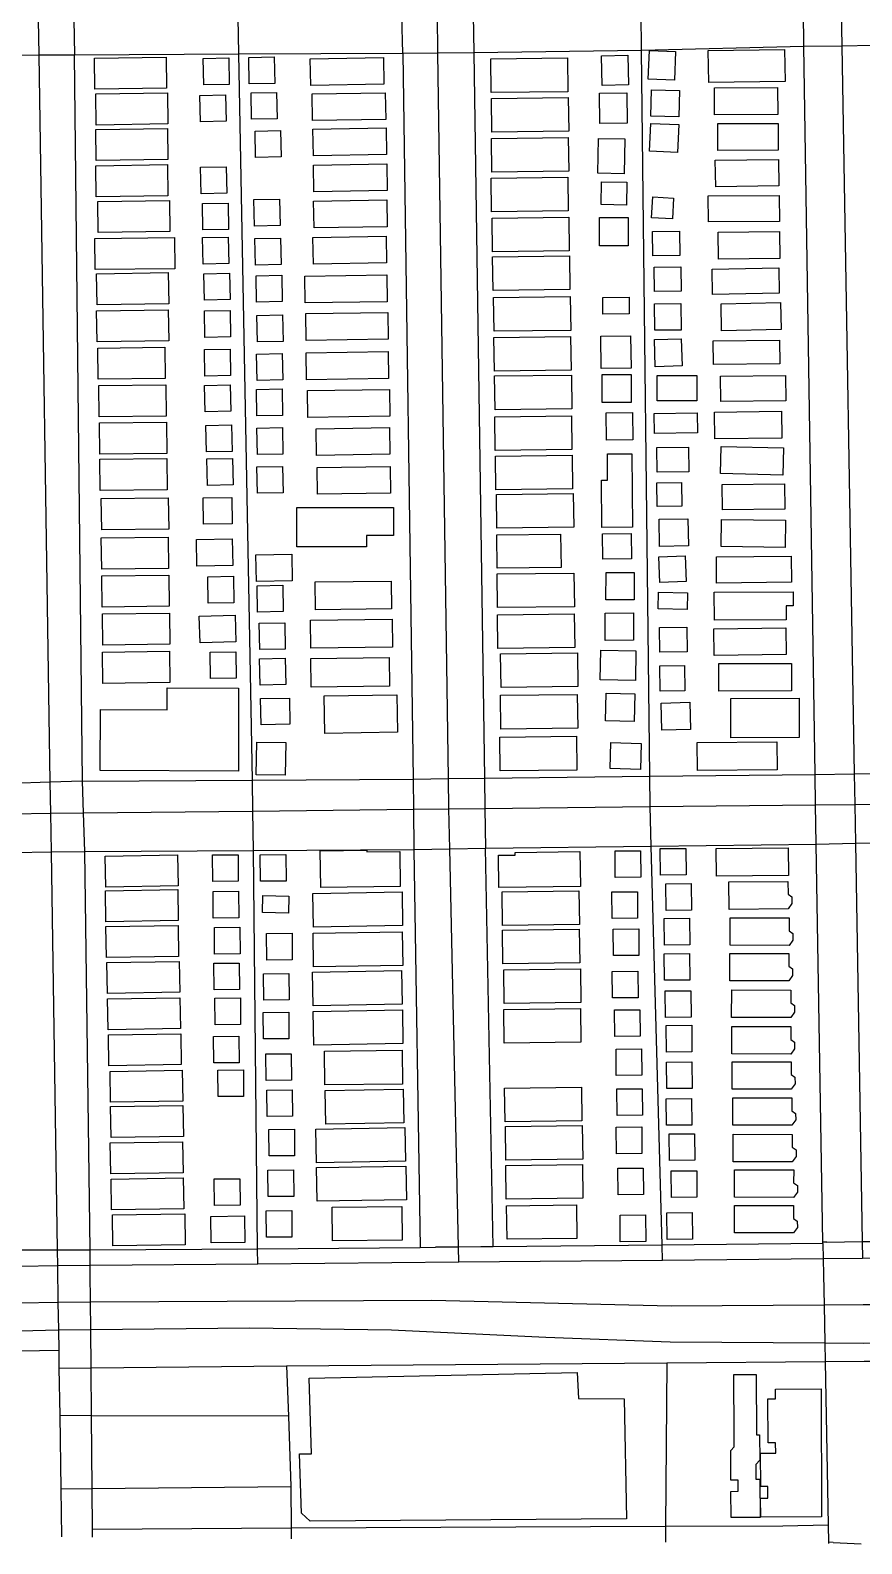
# Model space of a CAD drawing. Header units: millimetres. Extents: x 0 to 813, y 0 to 785.
# Drawn here: x 412.7 to 623.9, y 1.6 to 386 of the extents above; entities that cross this region are included whole.
import ezdxf

# ---------------------------------------------------------------- set-up
doc = ezdxf.new("R2010")
doc.units = ezdxf.units.MM

msp = doc.modelspace()

# ---------------------------------------------------------------- linework, layer by layer
at = {"layer": 'buildings'}
for points in [[(569.6596, 373.5803), (569.964, 380.8949), (576.6357, 380.6147), (576.3313, 373.3001), (569.6596, 373.5803)], [(584.939, 380.8422), (604.3001, 381.1401), (604.4288, 373.0223), (585.0675, 372.7133), (584.939, 380.8422)], [(429.0494, 378.9361), (447.2565, 379.2104), (447.3785, 371.3147), (429.1713, 371.0293), (429.0494, 378.9361)], [(456.6503, 378.8397), (463.1512, 378.9607), (463.2837, 372.253), (456.7826, 372.1209), (456.6503, 378.8397)], [(468.2327, 379.083), (474.7254, 379.2151), (474.8579, 372.5074), (468.3651, 372.3753), (468.2327, 379.083)], [(483.8614, 378.7802), (502.4422, 379.0735), (502.5492, 372.2994), (483.9682, 371.995), (483.8614, 378.7802)], [(529.7006, 378.736), (549.194, 378.966), (549.3021, 370.4042), (529.8086, 370.1632), (529.7006, 378.736)], [(557.7947, 379.5187), (564.4688, 379.6654), (564.6328, 372.1347), (557.9518, 371.9881), (557.7947, 379.5187)], [(429.3683, 369.8173), (447.5755, 370.1027), (447.6975, 362.1959), (429.4902, 361.9105), (429.3683, 369.8173)], [(455.8214, 369.4645), (462.3225, 369.5965), (462.4549, 362.8888), (455.9539, 362.7568), (455.8214, 369.4645)], [(468.8102, 370.1062), (475.3112, 370.2272), (475.4436, 363.5195), (468.9426, 363.3874), (468.8102, 370.1062)], [(484.3147, 369.8378), (502.8956, 370.1423), (503.0025, 363.357), (484.4216, 363.0526), (484.3147, 369.8378)], [(557.3089, 370.0671), (564.2119, 370.1373), (564.2974, 362.3747), (557.3944, 362.3045), (557.3089, 370.0671)], [(570.35, 364.214), (570.5158, 370.8635), (577.6367, 370.6794), (577.471, 364.0298), (570.35, 364.214)], [(586.4922, 371.4018), (602.5144, 371.4845), (602.5542, 364.611), (586.532, 364.5284), (586.4922, 371.4018)], [(529.8952, 368.6745), (549.3803, 368.9046), (549.4884, 360.3428), (530.0032, 360.1017), (529.8952, 368.6745)], [(570.0313, 355.2562), (570.3338, 362.3487), (577.4454, 362.0425), (577.143, 354.9611), (570.0313, 355.2562)], [(587.3261, 362.3007), (602.6836, 362.3115), (602.6909, 355.516), (587.3251, 355.5054), (587.3261, 362.3007)], [(429.3726, 360.7901), (447.5798, 361.0754), (447.7101, 353.1686), (429.5029, 352.8943), (429.3726, 360.7901)], [(469.8298, 360.4151), (476.3308, 360.536), (476.4632, 353.8283), (469.9705, 353.6962), (469.8298, 360.4151)], [(484.5439, 360.8975), (503.1249, 361.2019), (503.2319, 354.4278), (484.6509, 354.1234), (484.5439, 360.8975)], [(529.8816, 358.5371), (549.3669, 358.7782), (549.4749, 350.2165), (529.9813, 349.9643), (529.8816, 358.5371)], [(556.86, 349.6797), (557.0764, 358.5472), (563.7548, 358.396), (563.5384, 349.5191), (556.86, 349.6797)], [(429.3837, 351.5963), (447.5908, 351.8705), (447.7129, 343.9748), (429.5056, 343.6895), (429.3837, 351.5963)], [(456.0108, 351.1975), (462.5119, 351.3295), (462.6443, 344.6218), (456.1432, 344.4898), (456.0108, 351.1975)], [(484.68, 351.747), (503.2609, 352.0403), (503.3762, 345.2661), (484.7952, 344.9617), (484.68, 351.747)], [(586.7139, 353.0013), (602.7372, 353.2061), (602.8281, 346.4766), (586.8048, 346.2718), (586.7139, 353.0013)], [(529.794, 348.4781), (549.2793, 348.7192), (549.3873, 340.1463), (529.8937, 339.9052), (529.794, 348.4781)], [(557.7162, 341.7241), (557.815, 347.4842), (564.2712, 347.3815), (564.1723, 341.6121), (557.7162, 341.7241)], [(429.8773, 342.5204), (448.0845, 342.8057), (448.2065, 334.8989), (429.9992, 334.6136), (429.8773, 342.5204)], [(456.4619, 341.9998), (462.9628, 342.1208), (463.0953, 335.4131), (456.5942, 335.281), (456.4619, 341.9998)], [(469.545, 342.985), (476.046, 343.1059), (476.1785, 336.3982), (469.6858, 336.2772), (469.545, 342.985)], [(484.6914, 342.5864), (503.2724, 342.8909), (503.3877, 336.1167), (484.8067, 335.8123), (484.6914, 342.5864)], [(570.4988, 338.3858), (570.8107, 343.7017), (576.1374, 343.3888), (575.8256, 338.0841), (570.4988, 338.3858)], [(584.9171, 343.9898), (602.9482, 344.0549), (602.9733, 337.4037), (584.9423, 337.3385), (584.9171, 343.9898)], [(530.0291, 338.3052), (549.5227, 338.5462), (549.6225, 329.9845), (530.1372, 329.7434), (530.0291, 338.3052)], [(557.2772, 338.4612), (564.6249, 338.4531), (564.6111, 331.2683), (557.2704, 331.2857), (557.2772, 338.4612)], [(570.7506, 334.886), (577.6498, 334.9814), (577.7369, 328.7738), (570.8377, 328.6784), (570.7506, 334.886)], [(587.4349, 334.7297), (603.018, 334.905), (603.091, 328.0313), (587.5079, 327.856), (587.4349, 334.7297)], [(429.148, 333.1442), (449.4051, 333.3561), (449.4937, 325.4385), (429.2282, 325.2156), (429.148, 333.1442)], [(456.519, 333.3274), (463.02, 333.4484), (463.1525, 326.7407), (456.6514, 326.6086), (456.519, 333.3274)], [(469.8156, 333.0782), (476.3166, 333.1992), (476.4491, 326.4915), (469.948, 326.3705), (469.8156, 333.0782)], [(484.5364, 333.3718), (503.1174, 333.6763), (503.2244, 326.9022), (484.6434, 326.5977), (484.5364, 333.3718)], [(530.1674, 328.444), (549.6527, 328.6851), (549.7608, 320.1234), (530.2754, 319.8822), (530.1674, 328.444)], [(429.5843, 324.1687), (447.7917, 324.4541), (447.9136, 316.5473), (429.7146, 316.2619), (429.5843, 324.1687)], [(456.8376, 324.1642), (463.3387, 324.2963), (463.471, 317.5775), (456.97, 317.4565), (456.8376, 324.1642)], [(470.0904, 323.66), (476.5914, 323.781), (476.7239, 317.0733), (470.2228, 316.9412), (470.0904, 323.66)], [(482.4586, 323.5633), (503.2727, 323.8705), (503.3793, 317.052), (482.5652, 316.7448), (482.4586, 323.5633)], [(571.1533, 325.8442), (577.9198, 325.9408), (578.0069, 319.7331), (571.2487, 319.6365), (571.1533, 325.8442)], [(585.9088, 325.3494), (602.8214, 325.6686), (602.9398, 319.2386), (586.0272, 318.9194), (585.9088, 325.3494)], [(530.4095, 318.1156), (549.8948, 318.3567), (550.0028, 309.7838), (530.5174, 309.5427), (530.4095, 318.1156)], [(558.1612, 318.1515), (564.8192, 318.1935), (564.8489, 313.9739), (558.1909, 313.9319), (558.1612, 318.1515)], [(571.2966, 316.5493), (577.9795, 316.5911), (578.0289, 309.8619), (571.3458, 309.809), (571.2966, 316.5493)], [(588.1648, 316.5357), (603.2926, 316.8482), (603.432, 309.9739), (588.3042, 309.6614), (588.1648, 316.5357)], [(429.5935, 314.7529), (447.8008, 315.0271), (447.9228, 307.1314), (429.7155, 306.8461), (429.5935, 314.7529)], [(456.9792, 314.7027), (463.4803, 314.8348), (463.6044, 308.1161), (457.1117, 307.995), (456.9792, 314.7027)], [(470.3097, 313.5761), (476.8107, 313.6971), (476.9431, 306.9894), (470.442, 306.8573), (470.3097, 313.5761)], [(482.7409, 314.0451), (503.5467, 314.3523), (503.6534, 307.5338), (482.8391, 307.2156), (482.7409, 314.0451)], [(530.4954, 307.9662), (549.9808, 308.2073), (550.0888, 299.6345), (530.6034, 299.3933), (530.4954, 307.9662)], [(557.6267, 308.2666), (565.198, 308.3683), (565.3075, 300.1679), (557.7362, 300.0663), (557.6267, 308.2666)], [(571.2337, 307.4227), (578.0344, 307.6411), (578.257, 300.7772), (571.4562, 300.5588), (571.2337, 307.4227)], [(429.9011, 305.2899), (446.9125, 305.508), (447.0093, 297.5681), (430.0062, 297.35), (429.9011, 305.2899)], [(456.9767, 304.8872), (463.4777, 305.0082), (463.6101, 298.3005), (457.1091, 298.1795), (456.9767, 304.8872)], [(470.2241, 303.7613), (476.7251, 303.8823), (476.8576, 297.1746), (470.3565, 297.0425), (470.2241, 303.7613)], [(482.7784, 304.0627), (503.5926, 304.3698), (503.6909, 297.5514), (482.8767, 297.2442), (482.7784, 304.0627)], [(586.1734, 307.1039), (603.0019, 307.2906), (603.066, 301.3052), (586.2375, 301.1186), (586.1734, 307.1039)], [(530.6759, 298.1935), (550.1613, 298.4346), (550.2693, 289.8618), (530.7839, 289.6206), (530.6759, 298.1935)], [(557.9737, 298.5752), (565.3144, 298.5578), (565.3082, 291.4567), (557.9536, 291.4742), (557.9737, 298.5752)], [(571.9181, 298.3007), (582.0212, 298.3461), (582.0482, 291.9058), (571.9451, 291.8716), (571.9181, 298.3007)], [(588.0542, 298.1048), (604.5259, 298.3057), (604.6028, 291.8761), (588.1311, 291.6752), (588.0542, 298.1048)], [(430.125, 295.75), (447.1365, 295.9681), (447.2414, 288.017), (430.2301, 287.8101), (430.125, 295.75)], [(457.0304, 295.8152), (463.5315, 295.9472), (463.6639, 289.2395), (457.1628, 289.1075), (457.0304, 295.8152)], [(470.1873, 294.7788), (476.6884, 294.9109), (476.8208, 288.1921), (470.3198, 288.0711), (470.1873, 294.7788)], [(483.1347, 294.4661), (503.9489, 294.7733), (504.0472, 287.9548), (483.2412, 287.6365), (483.1347, 294.4661)], [(558.9855, 288.8754), (565.6687, 288.9504), (565.7572, 281.9433), (559.0738, 281.8572), (558.9855, 288.8754)], [(571.2201, 288.6911), (582.1295, 288.8516), (582.2014, 283.7544), (571.3003, 283.5939), (571.2201, 288.6911)], [(586.4892, 289.0246), (603.4923, 289.232), (603.5743, 282.4359), (586.5712, 282.2285), (586.4892, 289.0246)], [(430.3246, 286.2659), (447.336, 286.4839), (447.4327, 278.5329), (430.4213, 278.326), (430.3246, 286.2659)], [(457.3732, 285.6302), (463.8743, 285.7512), (464.0067, 279.0435), (457.5056, 278.9114), (457.3732, 285.6302)], [(470.276, 284.9625), (476.7772, 285.0946), (476.9095, 278.3758), (470.4168, 278.2548), (470.276, 284.9625)], [(485.3664, 284.7866), (503.9476, 285.091), (504.0545, 278.3058), (485.4734, 278.0125), (485.3664, 284.7866)], [(530.7182, 287.8002), (550.2037, 288.0413), (550.3118, 279.4796), (530.8263, 279.2384), (530.7182, 287.8002)], [(430.3851, 277.0272), (447.3882, 277.2453), (447.4933, 269.3053), (430.4818, 269.0873), (430.3851, 277.0272)], [(457.6227, 277.1116), (464.1237, 277.2326), (464.2562, 270.5249), (457.755, 270.3928), (457.6227, 277.1116)], [(530.8558, 277.8613), (550.3412, 278.0914), (550.4493, 269.5296), (530.9555, 269.2885), (530.8558, 277.8613)], [(557.8068, 271.7196), (559.3676, 271.7393), (559.301, 278.3909), (565.5359, 278.4587), (565.7224, 259.8254), (557.935, 259.7488), (557.8068, 271.7196)], [(571.9, 280.0134), (579.9114, 280.0769), (579.9653, 273.8695), (571.9538, 273.7949), (571.9, 280.0134)], [(588.072, 273.4326), (588.2397, 280.3042), (604.0421, 279.9113), (603.8744, 273.0397), (588.072, 273.4326)], [(470.3229, 275.1022), (476.824, 275.2343), (476.9564, 268.5154), (470.4637, 268.3944), (470.3229, 275.1022)], [(485.5794, 274.9359), (504.1606, 275.2403), (504.2675, 268.4551), (485.6863, 268.1507), (485.5794, 274.9359)], [(571.8552, 271.0532), (578.0904, 271.1433), (578.1711, 265.1577), (571.9442, 265.0676), (571.8552, 271.0532)], [(588.4461, 270.6423), (604.2536, 270.8268), (604.3305, 264.3972), (588.523, 264.2127), (588.4461, 270.6423)], [(430.7795, 267.0527), (447.791, 267.2708), (447.896, 259.3197), (430.8845, 259.1017), (430.7795, 267.0527)], [(456.6399, 267.2269), (463.9544, 267.3297), (464.0539, 260.6556), (456.7312, 260.5529), (456.6399, 267.2269)], [(531.1607, 268.0764), (550.6545, 268.3175), (550.7626, 259.7557), (531.2688, 259.5147), (531.1607, 268.0764)], [(480.4519, 264.7764), (505.0241, 264.7843), (505.0287, 257.6891), (498.1219, 257.6827), (498.1216, 254.7957), (480.4479, 254.7943), (480.4519, 264.7764)], [(572.4221, 261.7879), (579.7619, 261.9461), (579.918, 255.0827), (572.5698, 254.9135), (572.4221, 261.7879)], [(588.1678, 254.8777), (588.2608, 261.75), (604.5131, 261.5309), (604.4201, 254.6586), (588.1678, 254.8777)], [(531.2208, 257.8162), (547.4186, 258.0194), (547.5275, 249.5464), (531.3296, 249.3433), (531.2208, 257.8162)], [(558.0953, 258.1374), (565.3513, 258.2075), (565.4199, 251.7779), (558.1555, 251.7079), (558.0953, 258.1374)], [(430.7837, 257.0595), (447.7952, 257.2775), (447.8919, 249.3266), (430.8803, 249.1085), (430.7837, 257.0595)], [(454.9454, 256.6378), (464.0369, 256.8028), (464.1608, 250.0619), (455.0693, 249.8969), (454.9454, 256.6378)], [(470.0615, 252.7308), (479.1446, 252.8959), (479.2685, 246.155), (470.1853, 245.9899), (470.0615, 252.7308)], [(572.4053, 252.2279), (579.0736, 252.4918), (579.3241, 245.983), (572.6559, 245.7301), (572.4053, 252.2279)], [(586.9828, 252.2565), (605.9864, 252.4464), (606.0531, 245.7948), (587.0495, 245.6049), (586.9828, 252.2565)], [(430.9153, 247.4094), (447.927, 247.6385), (448.0319, 239.6875), (431.0204, 239.4694), (430.9153, 247.4094)], [(457.8184, 247.1969), (464.3195, 247.3179), (464.4519, 240.6102), (457.9508, 240.4781), (457.8184, 247.1969)], [(485.0775, 245.9267), (504.4381, 246.1132), (504.5091, 239.0175), (485.1402, 238.8309), (485.0775, 245.9267)], [(531.3255, 247.911), (550.8193, 248.152), (550.9274, 239.5903), (531.4335, 239.3492), (531.3255, 247.911)], [(558.9641, 248.281), (566.0867, 248.2745), (566.0759, 241.3127), (558.9451, 241.3303), (558.9641, 248.281)], [(470.3503, 244.9225), (476.8514, 245.0435), (476.9839, 238.3358), (470.4827, 238.2037), (470.3503, 244.9225)], [(572.2406, 239.0272), (572.3105, 243.2459), (579.6561, 243.1154), (579.5863, 238.9077), (572.2406, 239.0272)], [(586.4563, 243.2672), (606.4966, 243.3371), (606.5072, 239.7839), (604.7223, 239.7772), (604.733, 236.2351), (586.4776, 236.1718), (586.4563, 243.2672)], [(431.0554, 237.7703), (448.0669, 237.9883), (448.1637, 230.0484), (431.1604, 229.8303), (431.0554, 237.7703)], [(455.6723, 237.178), (464.748, 237.432), (464.9465, 230.6904), (455.8625, 230.4365), (455.6723, 237.178)], [(470.8817, 235.4132), (477.3828, 235.5342), (477.5153, 228.8265), (471.0141, 228.6944), (470.8817, 235.4132)], [(483.9219, 236.1989), (504.6278, 236.4515), (504.7154, 229.3556), (484.0094, 229.103), (483.9219, 236.1989)], [(531.4097, 237.5617), (550.9035, 237.8028), (551.0116, 229.241), (531.5177, 228.9999), (531.4097, 237.5617)], [(558.725, 237.979), (565.931, 238.0162), (565.9617, 231.054), (558.7558, 231.0279), (558.725, 237.979)], [(572.5646, 234.2832), (579.4638, 234.3675), (579.5426, 228.1599), (572.6433, 228.0756), (572.5646, 234.2832)], [(586.3008, 233.986), (604.6323, 234.204), (604.7144, 227.419), (586.3829, 227.201), (586.3008, 233.986)], [(431.0618, 228.0435), (448.0651, 228.2616), (448.1702, 220.3217), (431.1586, 220.1036), (431.0618, 228.0435)], [(458.4068, 228.0382), (464.9079, 228.1592), (465.0403, 221.4515), (458.5391, 221.3194), (458.4068, 228.0382)], [(532.2029, 227.606), (551.6968, 227.8471), (551.8049, 219.2853), (532.311, 219.0443), (532.2029, 227.606)], [(557.5066, 221.0345), (557.6636, 228.5724), (566.5694, 228.3838), (566.4124, 220.8459), (557.5066, 221.0345)], [(470.9857, 226.3851), (477.4868, 226.5061), (477.6192, 219.7984), (471.118, 219.6663), (470.9857, 226.3851)], [(483.9865, 226.4716), (503.8705, 226.7092), (503.9645, 219.3911), (484.0721, 219.1537), (483.9865, 226.4716)], [(572.6125, 224.5338), (578.9224, 224.6233), (579.0075, 218.1825), (572.6977, 218.1041), (572.6125, 224.5338)], [(587.5853, 225.1364), (606.0649, 225.2088), (606.0952, 218.1911), (587.6156, 218.1298), (587.5853, 225.1364)], [(430.5529, 213.4801), (447.4792, 213.4324), (447.4944, 218.984), (465.6658, 218.9255), (465.6066, 197.8515), (430.5088, 197.9577), (430.5529, 213.4801)], [(471.2379, 216.2787), (478.5775, 216.4035), (478.6855, 209.7515), (471.346, 209.6267), (471.2379, 216.2787)], [(487.3818, 216.9485), (505.855, 217.2317), (505.996, 207.6925), (487.5228, 207.4093), (487.3818, 216.9485)], [(532.1611, 217.0913), (551.6551, 217.3324), (551.7632, 208.7706), (532.2692, 208.5296), (532.1611, 217.0913)], [(558.8021, 210.597), (558.9628, 217.613), (566.3082, 217.4491), (566.1475, 210.4331), (558.8021, 210.597)], [(572.9291, 215.1264), (580.2775, 215.3067), (580.4418, 208.4322), (573.1018, 208.2629), (572.9291, 215.1264)], [(590.621, 216.2493), (607.9884, 216.3314), (608.0346, 206.3822), (590.6672, 206.3001), (590.621, 216.2493)], [(470.1226, 196.9016), (470.2612, 205.1836), (477.607, 205.0641), (477.4683, 196.7709), (470.1226, 196.9016)], [(531.977, 206.4335), (551.471, 206.6746), (551.579, 198.1128), (532.0851, 197.8718), (531.977, 206.4335)], [(560.0001, 198.4948), (560.2067, 205.0663), (567.9084, 204.8327), (567.7101, 198.2611), (560.0001, 198.4948)], [(582.1394, 205.0863), (602.3221, 205.2993), (602.4014, 198.1924), (582.2186, 197.9794), (582.1394, 205.0863)], [(486.3912, 177.584), (498.189, 177.7365), (498.1934, 177.2923), (506.5706, 177.4081), (506.6926, 168.5353), (486.5175, 168.267), (486.3912, 177.584)], [(531.6579, 176.4678), (535.8838, 176.5199), (535.873, 177.1862), (552.345, 177.3869), (552.4586, 168.5142), (531.7608, 168.2614), (531.6579, 176.4678)], [(561.2456, 177.5537), (567.713, 177.6085), (567.7789, 170.8792), (561.3032, 170.8134), (561.2456, 177.5537)], [(572.7484, 178.1531), (579.2158, 178.2079), (579.2816, 171.4675), (572.8143, 171.4127), (572.7484, 178.1531)], [(586.9273, 178.1408), (605.1926, 178.3705), (605.2811, 171.3634), (587.0156, 171.1226), (586.9273, 178.1408)], [(431.7972, 176.2612), (450.1542, 176.5342), (450.2767, 168.6829), (431.9196, 168.3988), (431.7972, 176.2612)], [(459.037, 176.5455), (465.5127, 176.6112), (465.5702, 169.8708), (459.1028, 169.8162), (459.037, 176.5455)], [(471.1658, 176.5841), (477.6416, 176.6498), (477.699, 169.9094), (471.2317, 169.8548), (471.1658, 176.5841)], [(574.1481, 169.1915), (580.6156, 169.2573), (580.6731, 162.517), (574.2058, 162.4622), (574.1481, 169.1915)], [(590.1494, 169.6851), (605.1514, 169.8211), (605.1811, 166.5564), (606.13, 165.893), (606.1819, 164.216), (605.207, 162.8476), (590.2134, 162.7227), (590.1494, 169.6851)], [(431.8532, 167.4556), (450.2103, 167.7285), (450.3327, 159.8773), (431.9756, 159.5932), (431.8532, 167.4556)], [(459.1635, 167.2507), (465.6392, 167.3164), (465.6967, 160.5761), (459.2293, 160.5214), (459.1635, 167.2507)], [(471.7186, 161.9115), (471.806, 166.2189), (478.3962, 166.0838), (478.3173, 161.7874), (471.7186, 161.9115)], [(484.5121, 166.7633), (507.162, 167.1544), (507.3116, 158.6033), (484.6618, 158.2233), (484.5121, 166.7633)], [(532.5898, 167.1772), (552.0756, 167.4294), (552.1922, 158.8898), (532.698, 158.6376), (532.5898, 167.1772)], [(560.4494, 167.1455), (566.9167, 167.2003), (566.9827, 160.471), (560.5153, 160.4162), (560.4494, 167.1455)], [(431.948, 158.3388), (450.3052, 158.6228), (450.4277, 150.7715), (432.0705, 150.4875), (431.948, 158.3388)], [(459.507, 158.0984), (465.9828, 158.1641), (466.0403, 151.4237), (459.5729, 151.3691), (459.507, 158.0984)], [(532.6712, 157.4608), (552.1571, 157.7131), (552.2736, 149.1735), (532.7794, 148.9213), (532.6712, 157.4608)], [(560.7907, 157.7157), (567.258, 157.7704), (567.3239, 151.03), (560.8482, 150.9753), (560.7907, 157.7157)], [(573.7145, 160.3902), (580.1903, 160.4559), (580.2479, 153.7156), (573.7805, 153.6608), (573.7145, 160.3902)], [(590.4602, 160.5664), (605.4608, 160.5359), (605.4574, 157.2825), (606.3979, 156.6082), (606.4331, 154.9201), (605.4501, 153.574), (590.4494, 153.5935), (590.4602, 160.5664)], [(472.7431, 156.584), (479.2188, 156.6497), (479.2763, 149.9093), (472.8089, 149.8547), (472.7431, 156.584)], [(484.5649, 156.6364), (507.2148, 157.0164), (507.3644, 148.4653), (484.7145, 148.0853), (484.5649, 156.6364)], [(573.7114, 151.4518), (580.1788, 151.5066), (580.2448, 144.7773), (573.769, 144.7115), (573.7114, 151.4518)], [(590.3817, 151.5399), (605.3824, 151.5205), (605.3789, 148.256), (606.3194, 147.5817), (606.3546, 145.9047), (605.3716, 144.5475), (590.3709, 144.5781), (590.3817, 151.5399)], [(432.2255, 149.2203), (450.5826, 149.5044), (450.7051, 141.6531), (432.3479, 141.3691), (432.2255, 149.2203)], [(459.3531, 149.0171), (465.8289, 149.0827), (465.8864, 142.3424), (459.419, 142.2877), (459.3531, 149.0171)], [(471.9568, 146.3867), (478.4326, 146.4524), (478.4901, 139.712), (472.0227, 139.6573), (471.9568, 146.3867)], [(484.4127, 146.7889), (507.0543, 147.1689), (507.2039, 138.6179), (484.554, 138.2379), (484.4127, 146.7889)], [(532.9819, 147.3872), (552.4678, 147.6395), (552.5843, 139.0887), (533.0901, 138.8365), (532.9819, 147.3872)], [(560.5558, 146.9473), (567.0233, 147.0131), (567.0891, 140.2727), (560.6217, 140.2179), (560.5558, 146.9473)], [(590.882, 142.253), (605.8743, 142.2225), (605.8708, 138.9581), (606.8113, 138.2837), (606.8466, 136.6068), (605.8635, 135.2496), (590.8628, 135.2802), (590.882, 142.253)], [(432.3692, 140.0031), (450.7347, 140.2871), (450.8571, 132.4247), (432.4915, 132.1408), (432.3692, 140.0031)], [(459.6327, 140.1429), (466.1085, 140.2086), (466.166, 133.4682), (459.6986, 133.4136), (459.6327, 140.1429)], [(574.011, 141.989), (580.4783, 142.0437), (580.5443, 135.3144), (574.0686, 135.2597), (574.011, 141.989)], [(471.9124, 136.5271), (478.3882, 136.5928), (478.4457, 129.8524), (471.9783, 129.7978), (471.9124, 136.5271)], [(484.5996, 136.8051), (507.2496, 137.1851), (507.3909, 128.6342), (484.7492, 128.2541), (484.5996, 136.8051)], [(532.9767, 137.2608), (552.471, 137.513), (552.5792, 128.9623), (533.0932, 128.7101), (532.9767, 137.2608)], [(561.1015, 137.1603), (567.569, 137.2261), (567.6349, 130.4857), (561.1675, 130.431), (561.1015, 137.1603)], [(432.5966, 130.8629), (450.9539, 131.147), (451.0763, 123.2957), (432.7191, 123.0117), (432.5966, 130.8629)], [(574.25, 133.204), (580.7257, 133.2698), (580.7833, 126.5294), (574.3159, 126.4747), (574.25, 133.204)], [(590.8842, 132.9593), (605.8849, 132.9399), (605.8731, 129.6755), (606.8219, 129.0011), (606.8571, 127.3241), (605.8657, 125.967), (590.8734, 125.9975), (590.8842, 132.9593)], [(459.2658, 130.4305), (465.7416, 130.4962), (465.799, 123.7558), (459.3316, 123.7012), (459.2658, 130.4305)], [(487.4754, 126.7203), (507.2019, 126.9481), (507.3096, 118.353), (487.5748, 118.1252), (487.4754, 126.7203)], [(561.505, 127.2413), (567.9724, 127.296), (568.0383, 120.5667), (561.5708, 120.5009), (561.505, 127.2413)], [(472.551, 125.9843), (479.0268, 126.05), (479.0843, 119.3096), (472.6169, 119.2549), (472.551, 125.9843)], [(574.3102, 123.9098), (580.786, 123.9756), (580.8436, 117.2352), (574.3762, 117.1805), (574.3102, 123.9098)], [(590.9808, 124.0312), (605.9815, 124.0007), (605.978, 120.7363), (606.9185, 120.0619), (606.9537, 118.3849), (605.9706, 117.0277), (590.9699, 117.0583), (590.9808, 124.0312)], [(432.9971, 121.5769), (451.3544, 121.8609), (451.4768, 114.0096), (433.1195, 113.7145), (432.9971, 121.5769)], [(460.3785, 121.8933), (466.8543, 121.9589), (466.9117, 115.2186), (460.4443, 115.1639), (460.3785, 121.8933)], [(472.8199, 116.8326), (479.2957, 116.8983), (479.3532, 110.1579), (472.8858, 110.1033), (472.8199, 116.8326)], [(487.6705, 116.7254), (507.4641, 117.0303), (507.5972, 108.4794), (487.8035, 108.1745), (487.6705, 116.7254)], [(533.2015, 117.3169), (552.6958, 117.5691), (552.8041, 109.0295), (533.3181, 108.7773), (533.2015, 117.3169)], [(561.699, 117.1021), (568.1665, 117.1679), (568.2323, 110.4275), (561.7566, 110.3728), (561.699, 117.1021)], [(433.1433, 112.6372), (451.5006, 112.9213), (451.623, 105.07), (433.2657, 104.786), (433.1433, 112.6372)], [(574.2293, 114.6169), (580.7051, 114.6826), (580.7627, 107.9423), (574.2953, 107.8875), (574.2293, 114.6169)], [(591.1667, 114.8692), (606.1674, 114.8386), (606.164, 111.5853), (607.1045, 110.9109), (607.1397, 109.2229), (606.1567, 107.8768), (591.156, 107.9074), (591.1667, 114.8692)], [(533.4323, 107.5882), (552.9183, 107.8404), (553.0348, 99.2897), (533.5404, 99.0375), (533.4323, 107.5882)], [(473.3388, 106.8349), (479.8146, 106.9006), (479.8721, 100.1602), (473.4046, 100.1056), (473.3388, 106.8349)], [(485.2521, 106.8976), (507.9022, 107.2776), (508.0435, 98.7266), (485.4017, 98.3466), (485.2521, 106.8976)], [(561.5398, 107.399), (568.0155, 107.4536), (568.073, 100.7133), (561.6056, 100.6585), (561.5398, 107.399)], [(574.9982, 105.6718), (581.4656, 105.7266), (581.5233, 98.9973), (575.0558, 98.9315), (574.9982, 105.6718)], [(591.2769, 105.5857), (606.2694, 105.5663), (606.2659, 102.3019), (607.2064, 101.6275), (607.2416, 99.9505), (606.2585, 98.5933), (591.2578, 98.6239), (591.2769, 105.5857)], [(433.0629, 103.422), (451.4201, 103.6949), (451.5426, 95.8437), (433.1852, 95.5596), (433.0629, 103.422)], [(473.1075, 96.4995), (479.5834, 96.5652), (479.6408, 89.8248), (473.1734, 89.7702), (473.1075, 96.4995)], [(485.4741, 97.1245), (508.1242, 97.5045), (508.2655, 88.9536), (485.6237, 88.5735), (485.4741, 97.1245)], [(533.4788, 97.6834), (552.9649, 97.9357), (553.0814, 89.3849), (533.587, 89.1327), (533.4788, 97.6834)], [(561.9554, 96.9691), (568.4311, 97.0238), (568.4887, 90.2834), (562.0212, 90.2287), (561.9554, 96.9691)], [(575.5141, 96.2737), (581.9899, 96.3284), (582.0475, 89.5992), (575.5801, 89.5444), (575.5141, 96.2737)], [(591.6216, 96.5444), (606.6141, 96.525), (606.6106, 93.2606), (607.5512, 92.5862), (607.5864, 90.9092), (606.6033, 89.5521), (591.6025, 89.5826), (591.6216, 96.5444)], [(433.2482, 94.2155), (451.6056, 94.4996), (451.728, 86.6483), (433.3707, 86.3643), (433.2482, 94.2155)], [(459.4815, 94.2421), (465.9574, 94.3078), (466.0148, 87.5675), (459.5474, 87.5128), (459.4815, 94.2421)], [(433.6087, 85.0964), (451.966, 85.3804), (452.0885, 77.5291), (433.7311, 77.2451), (433.6087, 85.0964)], [(458.5767, 84.7232), (467.1865, 84.848), (467.2772, 78.1073), (458.6674, 77.9936), (458.5767, 84.7232)], [(472.6688, 86.1659), (479.1446, 86.2316), (479.2021, 79.4913), (472.7347, 79.4366), (472.6688, 86.1659)], [(489.3877, 87.0528), (507.1051, 87.2537), (507.2135, 78.7364), (489.4877, 78.5244), (489.3877, 87.0528)], [(533.7135, 87.455), (551.431, 87.6671), (551.5394, 79.1387), (533.8136, 78.9266), (533.7135, 87.455)], [(562.5156, 85.0279), (568.9914, 85.0937), (569.049, 78.3534), (562.5815, 78.2986), (562.5156, 85.0279)], [(574.4088, 85.635), (580.8762, 85.6898), (580.9422, 78.9605), (574.4746, 78.8946), (574.4088, 85.635)], [(591.5929, 87.5175), (606.5854, 87.4981), (606.5819, 84.2336), (607.5224, 83.5593), (607.5577, 81.8823), (606.5746, 80.5251), (591.5738, 80.5557), (591.5929, 87.5175)], [(481.0907, 24.4591), (484.1727, 24.395), (483.6033, 43.6838), (551.5989, 45.1018), (551.9793, 38.444), (563.6063, 38.3894), (564.1624, 7.9417), (483.8434, 7.3662), (481.6342, 9.3772), (481.0907, 24.4591)], [(590.6157, 25.2457), (591.494, 26.2245), (591.4785, 29.2401), (591.3962, 44.5693), (597.0744, 44.5943), (597.1569, 29.2745), (597.971, 29.2767), (598.0056, 22.8546), (596.9655, 21.6817), (596.9894, 18.0239), (598.0401, 18.0241), (598.0944, 8.27), (590.7181, 8.2225), (590.6788, 14.9052), (592.5437, 14.9076), (592.5268, 17.7649), (590.6619, 17.7532), (590.6157, 25.2457)], [(598.2085, 24.584), (602.0497, 24.5971), (602.0379, 27.2496), (600.1035, 27.2479), (600.0751, 38.3791), (602.0374, 38.39), (602.0244, 40.8936), (613.6035, 40.9325), (613.7171, 8.3947), (598.2413, 8.3525), (598.2207, 13.1829), (600.0577, 13.1856), (600.0483, 16.0987), (598.2321, 16.0959), (598.2085, 24.584)]]:
    msp.add_lwpolyline(points, dxfattribs=at)
at = {"layer": 'minor_roads'}
for points in [[(470.502, 72.5749), (470.467, 76.5399), (469.4145, 177.7057), (469.3069, 187.7022), (469.1526, 195.5493), (465.6956, 380.042), (465.5252, 389.22), (465.4215, 398.0811), (463.1929, 582.9633), (463.0899, 591.8989), (462.9535, 600.9929), (460.2109, 780.9887)], [(573.2853, 73.5596), (573.18, 77.4508), (570.4158, 178.7803), (570.1482, 188.8061), (570.0554, 196.5223), (567.9656, 380.91), (567.8604, 390.4039), (567.6862, 399.1725), (564.0428, 584.0949), (563.8678, 592.7612), (563.7615, 602.1341), (561.7164, 780.1027)], [(612.154, 779.6625), (615.1426, 602.6505), (615.2971, 593.2164), (615.4423, 584.6268), (618.5619, 399.8094), (618.7079, 390.9945), (618.8599, 382.0772), (621.9829, 197.1315), (622.1104, 189.3871), (622.2819, 179.5017), (623.9905, 78.3303), (624.0647, 74.0578)], [(414.7751, 388.639), (414.9131, 379.7311), (417.7544, 195.011), (417.8666, 187.1271)], [(519.0699, 188.2458), (518.9559, 195.9249), (516.2756, 380.2619), (516.136, 389.7934)], [(417.8666, 187.1271), (426.3008, 187.221), (469.3069, 187.7022), (510.0582, 188.1474), (519.0699, 188.2458), (528.2209, 188.3522), (570.1482, 188.8061), (612.1661, 189.2781), (622.1104, 189.3871), (629.8905, 189.4777), (672.5973, 189.9533), (713.9192, 190.4134), (723.5572, 190.5158)], [(315.8906, 185.9887), (324.3246, 186.0639), (366.7393, 186.5403), (408.1379, 187.0072), (417.8666, 187.1271)], [(417.8666, 187.1271), (418.0243, 177.2977), (419.5639, 76.2207), (419.626, 72.1717), (419.7748, 62.91), (419.8737, 55.9011), (419.985, 50.7609), (420.0257, 46.202), (420.2128, 34.1479), (420.496, 15.5689), (420.6797, 3.3696)], [(521.5807, 73.0791), (521.4891, 76.9516), (519.2876, 178.09), (519.0699, 188.2458)], [(725.4702, 75.0381), (674.3916, 74.5417), (631.636, 74.1316), (624.0647, 74.0578), (614.1343, 73.958), (573.2853, 73.5596), (521.5807, 73.0791), (470.502, 72.5749), (427.9696, 72.2385), (419.626, 72.1717), (409.9528, 72.042), (369.2564, 71.5969), (317.6351, 71.1078), (267.3081, 70.6264), (215.4083, 70.1219), (165.2621, 69.6397), (113.0231, 69.3437), (62.5411, 68.651), (22.6109, 68.2942), (11.5113, 68.1869)], [(48.0295, 47.9977), (53.3846, 48.0507), (57.9758, 48.0992), (410.1541, 50.558), (419.985, 50.7609)], [(420.0257, 46.202), (428.2025, 46.2889), (477.8482, 46.8239), (574.3672, 47.556), (614.6101, 47.8574), (624.5125, 47.9388), (632.2368, 47.9926), (719.1804, 48.6611), (736.8767, 48.796), (756.2641, 48.9535), (774.865, 49.0899), (807.226, 49.35)], [(477.8482, 46.8239), (478.3137, 33.967), (478.9378, 16.1575), (478.9635, 5.5288), (478.9695, 2.861)], [(574.3672, 47.556), (574.0887, 5.966), (574.0614, 2.0311)], [(478.3137, 33.967), (428.3051, 34.1146), (420.2128, 34.1479)], [(420.496, 15.5689), (428.4641, 15.6483), (478.9378, 16.1575)]]:
    msp.add_lwpolyline(points, dxfattribs=at)
at = {"layer": 'paths'}
for points in [[(507.3544, 380.1442), (507.1106, 389.6952), (506.9013, 398.4176)], [(525.1403, 398.6495), (525.259, 389.9093), (525.4055, 380.3685)], [(609.187, 381.9287), (609.1047, 390.8733), (608.9726, 399.6788)], [(423.6796, 394.0151), (423.8006, 388.737), (423.9656, 379.7451)], [(525.4055, 380.3685), (567.9656, 380.91), (609.187, 381.9287)], [(609.187, 381.9287), (618.8599, 382.0772), (626.7583, 382.1947)], [(612.0525, 197.0132), (609.187, 381.9287)], [(405.2063, 379.6948), (414.9131, 379.7311), (423.9656, 379.7451)], [(423.9656, 379.7451), (465.6956, 380.042), (507.3544, 380.1442)], [(426.0439, 195.2644), (423.9656, 379.7451)], [(507.3544, 380.1442), (516.2756, 380.2619), (525.4055, 380.3685)], [(507.3544, 380.1442), (510.0067, 195.8168)], [(525.4055, 380.3685), (528.1068, 196.0221)], [(528.1068, 196.0221), (570.0554, 196.5223), (612.0525, 197.0132)], [(612.0525, 197.0132), (621.9829, 197.1315), (629.7561, 197.2315)], [(612.3226, 179.2626), (612.1661, 189.2781), (612.0525, 197.0132)], [(426.0439, 195.2644), (417.7544, 195.011), (407.9547, 194.7149)], [(426.0439, 195.2644), (469.1526, 195.5493), (510.0067, 195.8168)], [(426.6259, 177.4367), (426.3008, 187.221), (426.0439, 195.2644)], [(510.0067, 195.8168), (518.9559, 195.9249), (528.1068, 196.0221)], [(510.0067, 195.8168), (510.0582, 188.1474), (510.1219, 177.8907)], [(528.1068, 196.0221), (528.2209, 188.3522), (528.3629, 178.2902)], [(408.358, 177.1493), (418.0243, 177.2977), (426.6259, 177.4367)], [(426.6259, 177.4367), (469.4145, 177.7057), (510.1219, 177.8907)], [(427.9416, 76.2035), (426.6259, 177.4367)], [(510.1219, 177.8907), (519.2876, 178.09), (528.3629, 178.2902)], [(510.1219, 177.8907), (511.8024, 76.8684)], [(528.3629, 178.2902), (570.4158, 178.7803), (612.3226, 179.2626)], [(530.3409, 77.0327), (528.3629, 178.2902)], [(612.3226, 179.2626), (622.2819, 179.5017), (630.049, 179.6947)], [(614.0497, 77.8304), (614.0508, 78.2061), (612.3226, 179.2626)], [(427.9416, 76.2035), (470.467, 76.5399), (511.8024, 76.8684), (515.6506, 76.9)], [(527.1328, 77.0048), (521.4891, 76.9516), (515.6506, 76.9)], [(614.0497, 77.8304), (573.18, 77.4508), (530.3409, 77.0327), (527.1328, 77.0048)], [(614.0497, 77.8304), (614.1343, 73.958), (614.217, 69.8623)], [(615.0688, 78.2032), (614.0508, 78.2061)], [(615.0688, 78.2032), (623.9905, 78.3303), (630.4311, 78.3523)], [(410.045, 76.2293), (419.5639, 76.2207), (427.9416, 76.2035)], [(427.9885, 70.4142), (427.9696, 72.2385), (427.9416, 76.2035)], [(428.5756, 3.3007), (428.5609, 5.2144), (428.4641, 15.6483), (428.3051, 34.1146), (428.2025, 46.2889), (428.1133, 55.9967), (428.0555, 62.9402), (427.9885, 70.4142)], [(614.217, 69.8623), (614.3599, 62.2032), (614.5331, 52.6139), (614.6101, 47.8574), (615.3623, 6.3422), (615.4359, 2.0045), (615.4421, 1.67)], [(603.8788, 6.0977), (574.0887, 5.966), (478.9635, 5.5288), (428.5609, 5.2144)], [(615.3623, 6.3422), (603.8788, 6.0977)], [(616.6177, 1.8733), (615.4359, 2.0045)], [(616.6177, 1.8733), (623.7278, 1.5977)]]:
    msp.add_lwpolyline(points, dxfattribs=at)
at = {"layer": 'railways'}
for points in [[(807.3455, 63.1373), (717.1886, 62.89), (631.9159, 62.3094), (624.2613, 62.255), (614.3591, 62.2015), (575.5014, 61.9439), (514.7538, 63.4129), (428.0555, 62.9402), (419.7748, 62.91), (409.9753, 62.6605), (382.6962, 62.4342)], [(382.3323, 55.9307), (410.0602, 55.6424), (419.8737, 55.9011), (428.1133, 55.9967), (468.4203, 56.4735), (504.5158, 55.9635), (543.6608, 54.0497), (575.2765, 52.8903), (614.5331, 52.6139), (624.4273, 52.5465), (632.1316, 52.7028), (636.5093, 52.8044), (716.5182, 52.9933), (784.3685, 53.7261), (807.2657, 53.9319)]]:
    msp.add_lwpolyline(points, dxfattribs=at)

doc.saveas('drawing.dxf')
